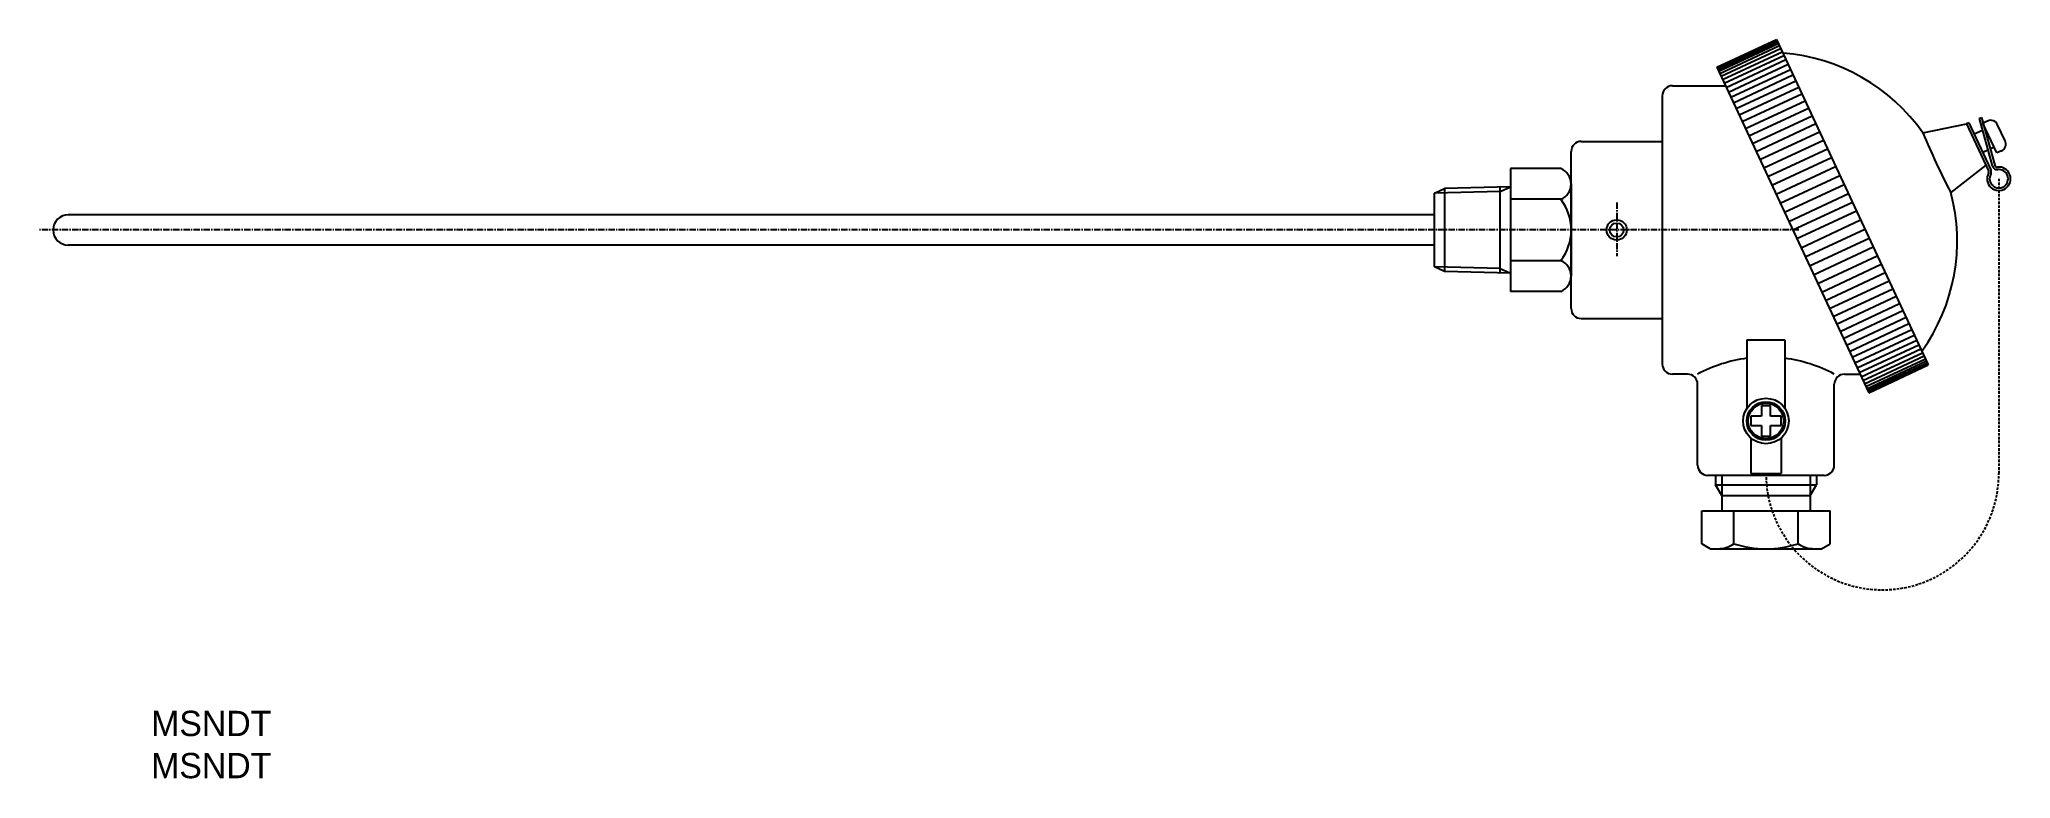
# Model space of a CAD drawing. Extents: x 44 to 434, y 290 to 436.
import ezdxf

# ---------------------------------------------------------------- set-up
doc = ezdxf.new("R2010")
doc.units = 0
doc.linetypes.add('CENTER', pattern=[2, 1.25, -0.25, 0.25, -0.25])
doc.linetypes.add('DASHED', pattern=[0.75, 0.5, -0.25])
doc.layers.get('0').update_dxf_attribs({"linetype": 'CONTINUOUS'})
doc.layers.add('CENTER', color=1, linetype='CENTER')

msp = doc.modelspace()

# ---------------------------------------------------------------- linework, layer by layer
for p, q in [((375.87, 430.54), (387.65, 436.04)), ((375.96, 430.35), (387.74, 435.84)), ((376.08, 430.1), (387.86, 435.59)), ((376.24, 429.75), (388.02, 435.25)), ((376.45, 429.3), (388.23, 434.8)), ((376.7, 428.76), (388.48, 434.25)), ((377, 428.11), (388.78, 433.61)), ((377.35, 427.37), (389.13, 432.87)), ((387.65, 436.04), (417.66, 371.69)), ((375.87, 430.54), (405.88, 366.19)), ((377.73, 426.55), (389.52, 432.04)), ((378.16, 425.63), (389.94, 431.12)), ((378.63, 424.62), (390.41, 430.11)), ((379.14, 423.53), (390.92, 429.03)), ((365.08, 424.87), (365.08, 371.87)), ((367.08, 426.87), (377.58, 426.87)), ((379.68, 422.36), (391.47, 427.86)), ((380.26, 421.12), (392.05, 426.61)), ((380.88, 419.8), (392.66, 425.29)), ((381.52, 418.42), (393.31, 423.91)), ((382.2, 416.97), (393.98, 422.46)), ((382.9, 415.46), (394.69, 420.95)), ((383.63, 413.9), (395.41, 419.39)), ((384.38, 412.29), (396.17, 417.78)), ((416.61, 417.54), (425.22, 419.35)), ((425.68, 419.56), (425.22, 419.35)), ((425.22, 419.35), (429.57, 410.03)), ((425.68, 419.56), (430.02, 410.25)), ((428.35, 418.05), (426.73, 417.3)), ((427.69, 420.43), (428.17, 420.57)), ((427.69, 420.43), (430.31, 411.02)), ((428.17, 420.57), (430.79, 411.16)), ((429.38, 419.91), (428.47, 419.49)), ((431.22, 413.59), (428.47, 419.49)), ((429, 418.35), (428.81, 418.26)), ((432.85, 416.01), (431.37, 419.18)), ((347.08, 382.87), (347.08, 413.87)), ((349.08, 415.87), (365.08, 415.87)), ((385.16, 410.63), (396.94, 416.12)), ((385.95, 408.94), (397.73, 414.43)), ((429.44, 414.15), (428.42, 413.67)), ((430.69, 414.73), (429.9, 414.36)), ((432.12, 414.02), (431.22, 413.59)), ((335.08, 410.49), (335.08, 386.24)), ((345.04, 410.49), (335.08, 410.49)), ((386.75, 407.21), (398.53, 412.7)), ((387.57, 405.45), (399.35, 410.95)), ((388.4, 403.67), (400.18, 409.17)), ((429.03, 411.19), (422.1, 405.76)), ((320.08, 405.64), (322.08, 406.56)), ((333.08, 405.99), (320.08, 405.64)), ((320.08, 391.09), (320.08, 405.64)), ((335.08, 406.91), (322.08, 406.56)), ((322.08, 406.56), (322.08, 390.17)), ((333.08, 405.99), (335.08, 406.91)), ((333.08, 389.89), (333.08, 406.84)), ((347.08, 407.46), (347.08, 389.27)), ((389.24, 401.88), (401.02, 407.37)), ((390.08, 400.07), (401.86, 405.57)), ((320.08, 401.37), (50.08, 401.37)), ((345.04, 404.43), (335.08, 404.43)), ((390.87, 398.37), (402.66, 403.86)), ((391.67, 396.66), (403.45, 402.16)), ((392.51, 394.86), (404.29, 400.35)), ((393.35, 393.06), (405.13, 398.55)), ((320.08, 395.37), (50.08, 395.37)), ((394.18, 391.28), (405.96, 396.78)), ((395, 389.53), (406.78, 395.02)), ((333.08, 390.75), (320.08, 391.09)), ((322.08, 390.17), (320.08, 391.09)), ((335.08, 389.83), (322.08, 390.17)), ((333.08, 390.75), (335.08, 389.83)), ((345.04, 392.3), (335.08, 392.3)), ((395.8, 387.8), (407.58, 393.29)), ((396.59, 386.1), (408.37, 391.6)), ((397.36, 384.45), (409.15, 389.94)), ((345.04, 386.24), (335.08, 386.24)), ((398.11, 382.84), (409.9, 388.33)), ((398.84, 381.28), (410.63, 386.77)), ((399.55, 379.77), (411.33, 385.26)), ((400.22, 378.32), (412, 383.81)), ((400.87, 376.93), (412.65, 382.43)), ((349.08, 380.87), (365.08, 380.87)), ((401.48, 375.62), (413.26, 381.11)), ((402.06, 374.37), (413.84, 379.87)), ((402.61, 373.2), (414.39, 378.7)), ((381.83, 376.69), (381.83, 363.1)), ((381.83, 376.69), (389.33, 376.69)), ((389.33, 376.69), (389.33, 363.1)), ((403.12, 372.11), (414.9, 377.61)), ((403.58, 371.11), (415.37, 376.6)), ((404.01, 370.19), (415.79, 375.68)), ((404.4, 369.36), (416.18, 374.85)), ((404.74, 368.62), (416.53, 374.12)), ((405.04, 367.98), (416.83, 373.47)), ((405.3, 367.43), (417.08, 372.93)), ((405.51, 366.98), (417.29, 372.48)), ((405.67, 366.63), (417.45, 372.13)), ((405.79, 366.39), (417.57, 371.88)), ((405.88, 366.19), (417.66, 371.69)), ((370.08, 369.87), (367.08, 369.87)), ((372.08, 351.87), (372.08, 367.87)), ((399.08, 351.87), (399.08, 367.87)), ((401.08, 369.87), (404.16, 369.87)), ((386.5, 363.6), (384.67, 363.6)), ((384.67, 363.6), (384.67, 361.54)), ((386.5, 361.54), (386.5, 363.6)), ((384.67, 361.54), (382.6, 361.54)), ((382.6, 361.54), (382.6, 359.7)), ((382.6, 359.7), (384.67, 359.7)), ((384.67, 359.7), (384.67, 357.64)), ((388.57, 361.54), (386.5, 361.54)), ((386.5, 359.7), (388.57, 359.7)), ((386.5, 357.64), (386.5, 359.7)), ((388.57, 359.7), (388.57, 361.54)), ((382.58, 357.26), (382.58, 350.26)), ((384.67, 357.64), (386.5, 357.64)), ((388.58, 357.26), (388.58, 350.26)), ((397.08, 349.87), (374.08, 349.87)), ((375.58, 349.87), (375.58, 348.03)), ((375.58, 348.03), (395.58, 348.03)), ((376.83, 345.87), (375.58, 348.03)), ((376.83, 349.87), (376.83, 342.87)), ((382.58, 350.26), (388.58, 350.26)), ((394.33, 349.87), (394.33, 342.87)), ((394.33, 345.87), (395.58, 348.03)), ((395.58, 349.87), (395.58, 348.03)), ((372.88, 342.87), (398.29, 342.87)), ((372.88, 336.35), (372.88, 342.87)), ((376.83, 345.87), (394.33, 345.87)), ((379.23, 336.35), (379.23, 342.87)), ((391.93, 336.35), (391.93, 342.87)), ((398.29, 336.35), (398.29, 342.87)), ((374.58, 335.37), (372.88, 336.35)), ((374.58, 335.37), (396.58, 335.37)), ((396.58, 335.37), (398.29, 336.35))]:
    msp.add_line(p, q)
at = {"color": 3, "linetype": 'DASHED'}
msp.add_line((431.6, 408.49), (431.6, 350.26), dxfattribs=at)
for centre, radius in [((356.08, 398.37), 2), ((356.08, 398.37), 1.37), ((385.58, 360.62), 4.5), ((385.58, 360.62), 3.8), ((385.58, 360.62), 3.5)]:
    msp.add_circle(centre, radius)
for centre, radius, start, end in [((386.07, 396.13), 37.3, 35.0368, 85.6224), ((367.08, 424.87), 2, 90, 180), ((554.78, 474.8), 149.57, 202.5092, 207.4908), ((430.01, 418.55), 1.5, 25, 115), ((349.08, 413.87), 2, 90, 180), ((431.49, 415.38), 1.5, 295, 25), ((343.81, 407.46), 3.27, 292.0528, 67.9472), ((431.6, 408.49), 2.32, 151.8187, 96.6249), ((429.11, 409.82), 0.5, 331.8187, 25), ((431.6, 408.49), 1.82, 151.8187, 96.6249), ((429.11, 409.82), 1, 331.8187, 25), ((431.28, 411.29), 1, 195.5879, 276.6249), ((431.28, 411.29), 0.5, 195.5879, 276.6249), ((386.07, 396.13), 37.3, 324.3775, 14.9631), ((50.08, 398.37), 3, 90, 270), ((337.07, 398.37), 10.02, 322.7606, 37.2394), ((343.81, 389.27), 3.27, 292.0527, 67.9471), ((349.08, 382.87), 2, 180, 270), ((367.08, 371.87), 2, 180, 270), ((385.58, 344.77), 28.5, 97.5608, 118.2737), ((385.58, 344.77), 28.5, 61.7263, 82.4391), ((370.08, 367.87), 2, 0, 90), ((401.08, 367.87), 2, 90, 180), ((374.08, 351.87), 2, 180, 270), ((397.08, 351.87), 2, 270, 0), ((376.06, 340.99), 5.62, 270, 304.3842), ((385.58, 356.38), 21.02, 252.412, 287.5879), ((395.11, 340.99), 5.62, 235.6157, 270)]:
    msp.add_arc(centre, radius, start, end)
msp.add_arc((408.59, 350.26), 23.01, 180, 0, dxfattribs=at)
at = {"layer": 'CENTER', "color": 1, "linetype": 'CENTER'}
for p, q in [((356.08, 403.79), (356.08, 393.2)), ((392.08, 398.37), (44.38, 398.37))]:
    msp.add_line(p, q, dxfattribs=at)

# ---------------------------------------------------------------- texts
for p in [(66.45, 298.34), (66.45, 290.01)]:
    msp.add_text('MSNDT', height=5).set_placement(p)

doc.saveas('drawing.dxf')
